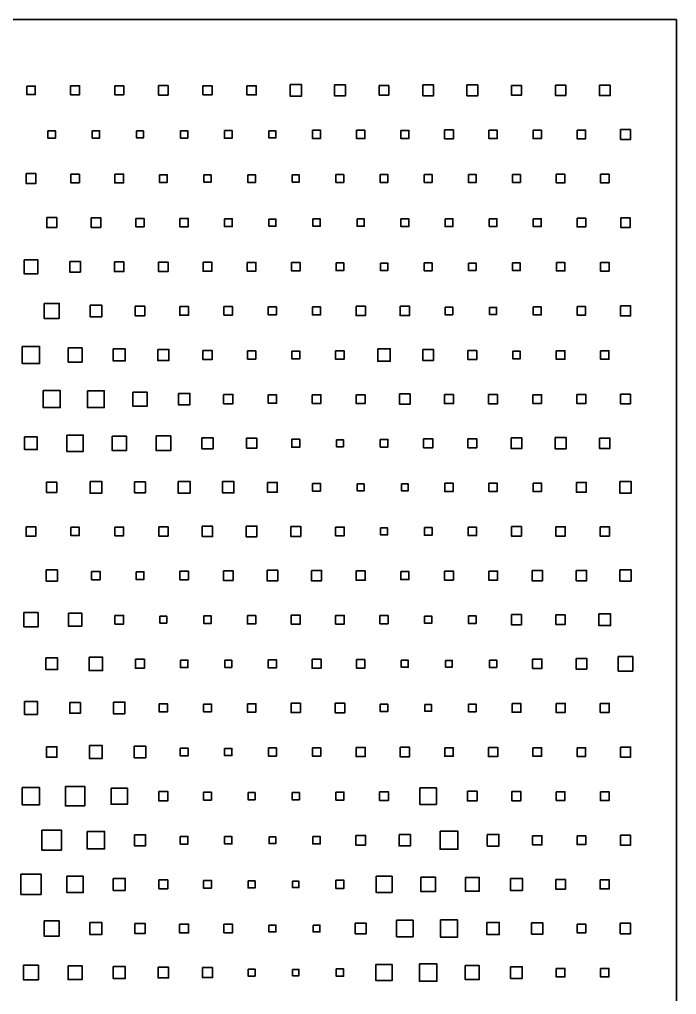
# Model space of a CAD drawing. Header units: inches. Extents: x 0 to 29.7, y -29.7 to 0.
# Drawn here: x 19.67 to 29.7, y -14.9 to 0 of the extents above; entities that cross this region are included whole.
import ezdxf

# ---------------------------------------------------------------- set-up
doc = ezdxf.new("R2010")
doc.units = ezdxf.units.IN
doc.header["$MEASUREMENT"] = 0
doc.layers.add('Layer 1', color=7, linetype='Continuous')

# ---------------------------------------------------------------- blocks, each defined once
blk = doc.blocks.new('block 2')
at = {"layer": 'Layer 1', "color": 7, "lineweight": 35}
for points in [[(19.778, -1.017), (19.907, -1.017), (19.907, -1.146), (19.778, -1.146), (19.778, -1.017)], [(20.448, -1.013), (20.584, -1.013), (20.584, -1.15), (20.448, -1.15), (20.448, -1.013)], [(21.121, -1.013), (21.259, -1.013), (21.259, -1.15), (21.121, -1.15), (21.121, -1.013)], [(21.792, -1.009), (21.936, -1.009), (21.936, -1.154), (21.792, -1.154), (21.792, -1.009)], [(22.469, -1.013), (22.607, -1.013), (22.607, -1.15), (22.469, -1.15), (22.469, -1.013)], [(23.141, -1.011), (23.283, -1.011), (23.283, -1.152), (23.141, -1.152), (23.141, -1.011)], [(23.799, -0.994), (23.974, -0.994), (23.974, -1.169), (23.799, -1.169), (23.799, -0.994)], [(24.477, -0.999), (24.643, -0.999), (24.643, -1.165), (24.477, -1.165), (24.477, -0.999)], [(25.161, -1.009), (25.307, -1.009), (25.307, -1.154), (25.161, -1.154), (25.161, -1.009)], [(25.826, -0.999), (25.991, -0.999), (25.991, -1.164), (25.826, -1.164), (25.826, -0.999)], [(26.499, -0.999), (26.665, -0.999), (26.665, -1.164), (26.499, -1.164), (26.499, -0.999)], [(27.181, -1.006), (27.332, -1.006), (27.332, -1.157), (27.181, -1.157), (27.181, -1.006)], [(27.85, -1.002), (28.01, -1.002), (28.01, -1.161), (27.85, -1.161), (27.85, -1.002)], [(28.523, -1.001), (28.685, -1.001), (28.685, -1.162), (28.523, -1.162), (28.523, -1.001)], [(20.102, -1.699), (20.216, -1.699), (20.216, -1.813), (20.102, -1.813), (20.102, -1.699)], [(20.778, -1.7), (20.889, -1.7), (20.889, -1.811), (20.778, -1.811), (20.778, -1.7)], [(21.454, -1.703), (21.56, -1.703), (21.56, -1.809), (21.454, -1.809), (21.454, -1.703)], [(22.126, -1.7), (22.237, -1.7), (22.237, -1.811), (22.126, -1.811), (22.126, -1.7)], [(22.796, -1.697), (22.914, -1.697), (22.914, -1.815), (22.796, -1.815), (22.796, -1.697)], [(23.477, -1.703), (23.582, -1.703), (23.582, -1.808), (23.477, -1.808), (23.477, -1.703)], [(24.141, -1.693), (24.266, -1.693), (24.266, -1.818), (24.141, -1.818), (24.141, -1.693)], [(24.814, -1.692), (24.941, -1.692), (24.941, -1.819), (24.814, -1.819), (24.814, -1.692)], [(25.49, -1.694), (25.613, -1.694), (25.613, -1.817), (25.49, -1.817), (25.49, -1.694)], [(26.158, -1.688), (26.293, -1.688), (26.293, -1.823), (26.158, -1.823), (26.158, -1.688)], [(26.835, -1.691), (26.964, -1.691), (26.964, -1.82), (26.835, -1.82), (26.835, -1.691)], [(27.51, -1.692), (27.637, -1.692), (27.637, -1.819), (27.51, -1.819), (27.51, -1.692)], [(28.181, -1.69), (28.313, -1.69), (28.313, -1.822), (28.181, -1.822), (28.181, -1.69)], [(28.847, -1.681), (28.996, -1.681), (28.996, -1.831), (28.847, -1.831), (28.847, -1.681)], [(19.767, -2.354), (19.918, -2.354), (19.918, -2.505), (19.767, -2.505), (19.767, -2.354)], [(20.45, -2.364), (20.582, -2.364), (20.582, -2.495), (20.45, -2.495), (20.45, -2.364)], [(21.123, -2.363), (21.257, -2.363), (21.257, -2.497), (21.123, -2.497), (21.123, -2.363)], [(21.805, -2.371), (21.923, -2.371), (21.923, -2.489), (21.805, -2.489), (21.805, -2.371)], [(22.482, -2.374), (22.594, -2.374), (22.594, -2.485), (22.482, -2.485), (22.482, -2.374)], [(23.153, -2.371), (23.271, -2.371), (23.271, -2.489), (23.153, -2.489), (23.153, -2.371)], [(23.832, -2.375), (23.94, -2.375), (23.94, -2.484), (23.832, -2.484), (23.832, -2.375)], [(24.5, -2.369), (24.62, -2.369), (24.62, -2.49), (24.5, -2.49), (24.5, -2.369)], [(25.174, -2.37), (25.294, -2.37), (25.294, -2.489), (25.174, -2.489), (25.174, -2.37)], [(25.849, -2.37), (25.968, -2.37), (25.968, -2.489), (25.849, -2.489), (25.849, -2.37)], [(26.522, -2.369), (26.643, -2.369), (26.643, -2.49), (26.522, -2.49), (26.522, -2.369)], [(27.197, -2.37), (27.316, -2.37), (27.316, -2.489), (27.197, -2.489), (27.197, -2.37)], [(27.865, -2.365), (27.995, -2.365), (27.995, -2.494), (27.865, -2.494), (27.865, -2.365)], [(28.539, -2.364), (28.67, -2.364), (28.67, -2.495), (28.539, -2.495), (28.539, -2.364)], [(20.083, -3.027), (20.236, -3.027), (20.236, -3.18), (20.083, -3.18), (20.083, -3.027)], [(20.76, -3.03), (20.907, -3.03), (20.907, -3.177), (20.76, -3.177), (20.76, -3.03)], [(21.445, -3.042), (21.569, -3.042), (21.569, -3.166), (21.445, -3.166), (21.445, -3.042)], [(22.118, -3.04), (22.245, -3.04), (22.245, -3.167), (22.118, -3.167), (22.118, -3.04)], [(22.796, -3.044), (22.915, -3.044), (22.915, -3.163), (22.796, -3.163), (22.796, -3.044)], [(23.475, -3.049), (23.584, -3.049), (23.584, -3.158), (23.475, -3.158), (23.475, -3.049)], [(24.147, -3.047), (24.26, -3.047), (24.26, -3.16), (24.147, -3.16), (24.147, -3.047)], [(24.822, -3.048), (24.933, -3.048), (24.933, -3.159), (24.822, -3.159), (24.822, -3.048)], [(25.492, -3.044), (25.611, -3.044), (25.611, -3.163), (25.492, -3.163), (25.492, -3.044)], [(26.165, -3.043), (26.286, -3.043), (26.286, -3.164), (26.165, -3.164), (26.165, -3.043)], [(26.841, -3.045), (26.958, -3.045), (26.958, -3.162), (26.841, -3.162), (26.841, -3.045)], [(27.512, -3.043), (27.634, -3.043), (27.634, -3.165), (27.512, -3.165), (27.512, -3.043)], [(28.181, -3.037), (28.314, -3.037), (28.314, -3.17), (28.181, -3.17), (28.181, -3.037)], [(28.848, -3.031), (28.995, -3.031), (28.995, -3.177), (28.848, -3.177), (28.848, -3.031)], [(19.736, -3.672), (19.948, -3.672), (19.948, -3.884), (19.736, -3.884), (19.736, -3.672)], [(20.435, -3.696), (20.598, -3.696), (20.598, -3.859), (20.435, -3.859), (20.435, -3.696)], [(21.117, -3.704), (21.263, -3.704), (21.263, -3.851), (21.117, -3.851), (21.117, -3.704)], [(21.792, -3.706), (21.936, -3.706), (21.936, -3.85), (21.792, -3.85), (21.792, -3.706)], [(22.47, -3.71), (22.606, -3.71), (22.606, -3.846), (22.47, -3.846), (22.47, -3.71)], [(23.146, -3.712), (23.278, -3.712), (23.278, -3.844), (23.146, -3.844), (23.146, -3.712)], [(23.822, -3.713), (23.951, -3.713), (23.951, -3.842), (23.822, -3.842), (23.822, -3.713)], [(24.501, -3.719), (24.619, -3.719), (24.619, -3.836), (24.501, -3.836), (24.501, -3.719)], [(25.178, -3.722), (25.29, -3.722), (25.29, -3.834), (25.178, -3.834), (25.178, -3.722)], [(25.848, -3.718), (25.968, -3.718), (25.968, -3.838), (25.848, -3.838), (25.848, -3.718)], [(26.526, -3.721), (26.639, -3.721), (26.639, -3.834), (26.526, -3.834), (26.526, -3.721)], [(27.198, -3.719), (27.315, -3.719), (27.315, -3.836), (27.198, -3.836), (27.198, -3.719)], [(27.866, -3.713), (27.995, -3.713), (27.995, -3.842), (27.866, -3.842), (27.866, -3.713)], [(28.538, -3.712), (28.67, -3.712), (28.67, -3.844), (28.538, -3.844), (28.538, -3.712)], [(20.044, -4.337), (20.274, -4.337), (20.274, -4.567), (20.044, -4.567), (20.044, -4.337)], [(20.744, -4.362), (20.923, -4.362), (20.923, -4.541), (20.744, -4.541), (20.744, -4.362)], [(21.434, -4.378), (21.581, -4.378), (21.581, -4.525), (21.434, -4.525), (21.434, -4.378)], [(22.114, -4.385), (22.248, -4.385), (22.248, -4.519), (22.114, -4.519), (22.114, -4.385)], [(22.79, -4.387), (22.92, -4.387), (22.92, -4.517), (22.79, -4.517), (22.79, -4.387)], [(23.467, -4.39), (23.591, -4.39), (23.591, -4.514), (23.467, -4.514), (23.467, -4.39)], [(24.141, -4.39), (24.265, -4.39), (24.265, -4.514), (24.141, -4.514), (24.141, -4.39)], [(24.806, -4.38), (24.949, -4.38), (24.949, -4.523), (24.806, -4.523), (24.806, -4.38)], [(25.48, -4.38), (25.623, -4.38), (25.623, -4.523), (25.48, -4.523), (25.48, -4.38)], [(26.167, -4.393), (26.284, -4.393), (26.284, -4.51), (26.167, -4.51), (26.167, -4.393)], [(26.846, -4.398), (26.953, -4.398), (26.953, -4.506), (26.846, -4.506), (26.846, -4.398)], [(27.512, -4.39), (27.635, -4.39), (27.635, -4.513), (27.512, -4.513), (27.512, -4.39)], [(28.182, -4.387), (28.312, -4.387), (28.312, -4.517), (28.182, -4.517), (28.182, -4.387)], [(28.844, -4.374), (28.999, -4.374), (28.999, -4.53), (28.844, -4.53), (28.844, -4.374)], [(19.71, -4.994), (19.974, -4.994), (19.974, -5.258), (19.71, -5.258), (19.71, -4.994)], [(20.408, -5.018), (20.624, -5.018), (20.624, -5.233), (20.408, -5.233), (20.408, -5.018)], [(21.099, -5.034), (21.281, -5.034), (21.281, -5.217), (21.099, -5.217), (21.099, -5.034)], [(21.779, -5.041), (21.949, -5.041), (21.949, -5.211), (21.779, -5.211), (21.779, -5.041)], [(22.468, -5.055), (22.608, -5.055), (22.608, -5.196), (22.468, -5.196), (22.468, -5.055)], [(23.149, -5.063), (23.275, -5.063), (23.275, -5.189), (23.149, -5.189), (23.149, -5.063)], [(24.495, -5.061), (24.625, -5.061), (24.625, -5.191), (24.495, -5.191), (24.495, -5.061)], [(25.139, -5.03), (25.33, -5.03), (25.33, -5.221), (25.139, -5.221), (25.139, -5.03)], [(25.826, -5.043), (25.99, -5.043), (25.99, -5.208), (25.826, -5.208), (25.826, -5.043)], [(26.515, -5.059), (26.649, -5.059), (26.649, -5.193), (26.515, -5.193), (26.515, -5.059)], [(27.865, -5.061), (27.995, -5.061), (27.995, -5.19), (27.865, -5.19), (27.865, -5.061)], [(28.54, -5.061), (28.669, -5.061), (28.669, -5.19), (28.54, -5.19), (28.54, -5.061)], [(23.826, -5.066), (23.946, -5.066), (23.946, -5.185), (23.826, -5.185), (23.826, -5.066)], [(27.2, -5.069), (27.313, -5.069), (27.313, -5.182), (27.2, -5.182), (27.2, -5.069)], [(20.029, -5.669), (20.29, -5.669), (20.29, -5.93), (20.029, -5.93), (20.029, -5.669)], [(20.704, -5.671), (20.962, -5.671), (20.962, -5.929), (20.704, -5.929), (20.704, -5.671)], [(21.399, -5.692), (21.615, -5.692), (21.615, -5.908), (21.399, -5.908), (21.399, -5.692)], [(22.094, -5.712), (22.269, -5.712), (22.269, -5.887), (22.094, -5.887), (22.094, -5.712)], [(22.784, -5.729), (22.926, -5.729), (22.926, -5.871), (22.784, -5.871), (22.784, -5.729)], [(23.465, -5.735), (23.594, -5.735), (23.594, -5.864), (23.465, -5.864), (23.465, -5.735)], [(24.137, -5.733), (24.27, -5.733), (24.27, -5.866), (24.137, -5.866), (24.137, -5.733)], [(24.809, -5.732), (24.945, -5.732), (24.945, -5.868), (24.809, -5.868), (24.809, -5.732)], [(25.472, -5.721), (25.631, -5.721), (25.631, -5.879), (25.472, -5.879), (25.472, -5.721)], [(26.156, -5.73), (26.295, -5.73), (26.295, -5.869), (26.156, -5.869), (26.156, -5.73)], [(26.829, -5.73), (26.969, -5.73), (26.969, -5.87), (26.829, -5.87), (26.829, -5.73)], [(27.508, -5.734), (27.639, -5.734), (27.639, -5.865), (27.508, -5.865), (27.508, -5.734)], [(28.179, -5.731), (28.316, -5.731), (28.316, -5.868), (28.179, -5.868), (28.179, -5.731)], [(28.847, -5.725), (28.996, -5.725), (28.996, -5.874), (28.847, -5.874), (28.847, -5.725)], [(19.746, -6.377), (19.938, -6.377), (19.938, -6.57), (19.746, -6.57), (19.746, -6.377)], [(20.391, -6.349), (20.641, -6.349), (20.641, -6.599), (20.391, -6.599), (20.391, -6.349)], [(21.08, -6.364), (21.3, -6.364), (21.3, -6.584), (21.08, -6.584), (21.08, -6.364)], [(21.753, -6.362), (21.976, -6.362), (21.976, -6.585), (21.753, -6.585), (21.753, -6.362)], [(22.453, -6.389), (22.623, -6.389), (22.623, -6.559), (22.453, -6.559), (22.453, -6.389)], [(23.136, -6.397), (23.289, -6.397), (23.289, -6.55), (23.136, -6.55), (23.136, -6.397)], [(25.839, -6.405), (25.977, -6.405), (25.977, -6.543), (25.839, -6.543), (25.839, -6.405)], [(26.514, -6.405), (26.651, -6.405), (26.651, -6.542), (26.514, -6.542), (26.514, -6.405)], [(27.175, -6.393), (27.337, -6.393), (27.337, -6.555), (27.175, -6.555), (27.175, -6.393)], [(27.845, -6.388), (28.016, -6.388), (28.016, -6.559), (27.845, -6.559), (27.845, -6.388)], [(28.526, -6.395), (28.683, -6.395), (28.683, -6.552), (28.526, -6.552), (28.526, -6.395)], [(23.825, -6.412), (23.948, -6.412), (23.948, -6.535), (23.825, -6.535), (23.825, -6.412)], [(24.507, -6.42), (24.614, -6.42), (24.614, -6.527), (24.507, -6.527), (24.507, -6.42)], [(25.176, -6.416), (25.292, -6.416), (25.292, -6.532), (25.176, -6.532), (25.176, -6.416)], [(20.082, -7.07), (20.237, -7.07), (20.237, -7.225), (20.082, -7.225), (20.082, -7.07)], [(20.744, -7.058), (20.923, -7.058), (20.923, -7.237), (20.744, -7.237), (20.744, -7.058)], [(21.425, -7.066), (21.589, -7.066), (21.589, -7.23), (21.425, -7.23), (21.425, -7.066)], [(22.091, -7.057), (22.272, -7.057), (22.272, -7.238), (22.091, -7.238), (22.091, -7.057)], [(22.769, -7.061), (22.942, -7.061), (22.942, -7.234), (22.769, -7.234), (22.769, -7.061)], [(23.455, -7.073), (23.604, -7.073), (23.604, -7.223), (23.455, -7.223), (23.455, -7.073)], [(24.144, -7.089), (24.263, -7.089), (24.263, -7.207), (24.144, -7.207), (24.144, -7.089)], [(24.824, -7.095), (24.93, -7.095), (24.93, -7.201), (24.824, -7.201), (24.824, -7.095)], [(25.5, -7.096), (25.603, -7.096), (25.603, -7.199), (25.5, -7.199), (25.5, -7.096)], [(26.161, -7.084), (26.289, -7.084), (26.289, -7.212), (26.161, -7.212), (26.161, -7.084)], [(26.836, -7.085), (26.962, -7.085), (26.962, -7.211), (26.836, -7.211), (26.836, -7.085)], [(27.509, -7.083), (27.638, -7.083), (27.638, -7.212), (27.509, -7.212), (27.509, -7.083)], [(28.172, -7.072), (28.323, -7.072), (28.323, -7.223), (28.172, -7.223), (28.172, -7.072)], [(28.834, -7.061), (29.009, -7.061), (29.009, -7.235), (28.834, -7.235), (28.834, -7.061)], [(22.459, -7.743), (22.617, -7.743), (22.617, -7.901), (22.459, -7.901), (22.459, -7.743)], [(23.131, -7.74), (23.294, -7.74), (23.294, -7.903), (23.131, -7.903), (23.131, -7.74)], [(23.81, -7.745), (23.963, -7.745), (23.963, -7.898), (23.81, -7.898), (23.81, -7.745)], [(19.769, -7.749), (19.915, -7.749), (19.915, -7.895), (19.769, -7.895), (19.769, -7.749)], [(20.452, -7.758), (20.58, -7.758), (20.58, -7.885), (20.452, -7.885), (20.452, -7.758)], [(21.123, -7.755), (21.257, -7.755), (21.257, -7.888), (21.123, -7.888), (21.123, -7.755)], [(21.793, -7.751), (21.935, -7.751), (21.935, -7.893), (21.793, -7.893), (21.793, -7.751)], [(24.494, -7.755), (24.626, -7.755), (24.626, -7.888), (24.494, -7.888), (24.494, -7.755)], [(25.181, -7.768), (25.287, -7.768), (25.287, -7.875), (25.181, -7.875), (25.181, -7.768)], [(25.85, -7.763), (25.967, -7.763), (25.967, -7.88), (25.85, -7.88), (25.85, -7.763)], [(26.518, -7.758), (26.646, -7.758), (26.646, -7.885), (26.518, -7.885), (26.518, -7.758)], [(27.182, -7.747), (27.331, -7.747), (27.331, -7.896), (27.182, -7.896), (27.182, -7.747)], [(27.86, -7.751), (28.001, -7.751), (28.001, -7.892), (27.86, -7.892), (27.86, -7.751)], [(28.534, -7.751), (28.675, -7.751), (28.675, -7.892), (28.534, -7.892), (28.534, -7.751)], [(20.074, -8.41), (20.245, -8.41), (20.245, -8.581), (20.074, -8.581), (20.074, -8.41)], [(20.769, -8.432), (20.897, -8.432), (20.897, -8.56), (20.769, -8.56), (20.769, -8.432)], [(21.448, -8.437), (21.566, -8.437), (21.566, -8.555), (21.448, -8.555), (21.448, -8.437)], [(22.117, -8.431), (22.246, -8.431), (22.246, -8.56), (22.117, -8.56), (22.117, -8.431)], [(22.782, -8.422), (22.929, -8.422), (22.929, -8.569), (22.782, -8.569), (22.782, -8.422)], [(23.447, -8.414), (23.611, -8.414), (23.611, -8.578), (23.447, -8.578), (23.447, -8.414)], [(24.125, -8.418), (24.281, -8.418), (24.281, -8.574), (24.125, -8.574), (24.125, -8.418)], [(24.806, -8.425), (24.948, -8.425), (24.948, -8.567), (24.806, -8.567), (24.806, -8.425)], [(25.49, -8.434), (25.613, -8.434), (25.613, -8.557), (25.49, -8.557), (25.49, -8.434)], [(26.157, -8.428), (26.293, -8.428), (26.293, -8.564), (26.157, -8.564), (26.157, -8.428)], [(26.832, -8.428), (26.967, -8.428), (26.967, -8.564), (26.832, -8.564), (26.832, -8.428)], [(27.494, -8.416), (27.653, -8.416), (27.653, -8.575), (27.494, -8.575), (27.494, -8.416)], [(28.168, -8.416), (28.327, -8.416), (28.327, -8.575), (28.168, -8.575), (28.168, -8.416)], [(28.836, -8.41), (29.007, -8.41), (29.007, -8.581), (28.836, -8.581), (28.836, -8.41)], [(19.734, -9.061), (19.95, -9.061), (19.95, -9.278), (19.734, -9.278), (19.734, -9.061)], [(20.415, -9.069), (20.617, -9.069), (20.617, -9.271), (20.415, -9.271), (20.415, -9.069)], [(28.515, -9.081), (28.693, -9.081), (28.693, -9.259), (28.515, -9.259), (28.515, -9.081)], [(21.124, -9.104), (21.256, -9.104), (21.256, -9.236), (21.124, -9.236), (21.124, -9.104)], [(21.811, -9.117), (21.917, -9.117), (21.917, -9.223), (21.811, -9.223), (21.811, -9.117)], [(22.481, -9.113), (22.595, -9.113), (22.595, -9.227), (22.481, -9.227), (22.481, -9.113)], [(23.148, -9.106), (23.276, -9.106), (23.276, -9.234), (23.148, -9.234), (23.148, -9.106)], [(23.818, -9.101), (23.955, -9.101), (23.955, -9.238), (23.818, -9.238), (23.818, -9.101)], [(24.494, -9.104), (24.626, -9.104), (24.626, -9.236), (24.494, -9.236), (24.494, -9.104)], [(25.172, -9.107), (25.297, -9.107), (25.297, -9.232), (25.172, -9.232), (25.172, -9.107)], [(25.853, -9.115), (25.963, -9.115), (25.963, -9.225), (25.853, -9.225), (25.853, -9.115)], [(26.526, -9.113), (26.639, -9.113), (26.639, -9.226), (26.526, -9.226), (26.526, -9.113)], [(27.18, -9.093), (27.333, -9.093), (27.333, -9.246), (27.18, -9.246), (27.18, -9.093)], [(27.859, -9.098), (28.002, -9.098), (28.002, -9.241), (27.859, -9.241), (27.859, -9.098)], [(20.071, -9.755), (20.248, -9.755), (20.248, -9.932), (20.071, -9.932), (20.071, -9.755)], [(20.73, -9.741), (20.936, -9.741), (20.936, -9.947), (20.73, -9.947), (20.73, -9.741)], [(21.438, -9.775), (21.576, -9.775), (21.576, -9.913), (21.438, -9.913), (21.438, -9.775)], [(22.124, -9.786), (22.239, -9.786), (22.239, -9.901), (22.124, -9.901), (22.124, -9.786)], [(22.802, -9.79), (22.909, -9.79), (22.909, -9.898), (22.802, -9.898), (22.802, -9.79)], [(23.467, -9.782), (23.591, -9.782), (23.591, -9.906), (23.467, -9.906), (23.467, -9.782)], [(24.134, -9.774), (24.273, -9.774), (24.273, -9.913), (24.134, -9.913), (24.134, -9.774)], [(24.812, -9.779), (24.942, -9.779), (24.942, -9.909), (24.812, -9.909), (24.812, -9.779)], [(25.498, -9.79), (25.605, -9.79), (25.605, -9.897), (25.498, -9.897), (25.498, -9.79)], [(26.175, -9.793), (26.276, -9.793), (26.276, -9.894), (26.175, -9.894), (26.175, -9.793)], [(26.845, -9.789), (26.954, -9.789), (26.954, -9.899), (26.845, -9.899), (26.845, -9.789)], [(27.502, -9.772), (27.645, -9.772), (27.645, -9.915), (27.502, -9.915), (27.502, -9.772)], [(28.166, -9.762), (28.329, -9.762), (28.329, -9.925), (28.166, -9.925), (28.166, -9.762)], [(28.811, -9.733), (29.032, -9.733), (29.032, -9.955), (28.811, -9.955), (28.811, -9.733)], [(19.742, -10.418), (19.942, -10.418), (19.942, -10.618), (19.742, -10.618), (19.742, -10.418)], [(20.434, -10.436), (20.598, -10.436), (20.598, -10.6), (20.434, -10.6), (20.434, -10.436)], [(21.102, -10.43), (21.278, -10.43), (21.278, -10.606), (21.102, -10.606), (21.102, -10.43)], [(21.802, -10.455), (21.926, -10.455), (21.926, -10.58), (21.802, -10.58), (21.802, -10.455)], [(22.479, -10.459), (22.597, -10.459), (22.597, -10.576), (22.479, -10.576), (22.479, -10.459)], [(23.148, -10.453), (23.277, -10.453), (23.277, -10.582), (23.148, -10.582), (23.148, -10.453)], [(23.815, -10.447), (23.957, -10.447), (23.957, -10.589), (23.815, -10.589), (23.815, -10.447)], [(24.487, -10.445), (24.633, -10.445), (24.633, -10.591), (24.487, -10.591), (24.487, -10.445)], [(25.177, -10.461), (25.291, -10.461), (25.291, -10.575), (25.177, -10.575), (25.177, -10.461)], [(25.856, -10.466), (25.96, -10.466), (25.96, -10.57), (25.856, -10.57), (25.856, -10.466)], [(26.524, -10.46), (26.64, -10.46), (26.64, -10.576), (26.524, -10.576), (26.524, -10.46)], [(27.19, -10.451), (27.323, -10.451), (27.323, -10.584), (27.19, -10.584), (27.19, -10.451)], [(27.861, -10.448), (28, -10.448), (28, -10.587), (27.861, -10.587), (27.861, -10.448)], [(28.536, -10.449), (28.673, -10.449), (28.673, -10.586), (28.536, -10.586), (28.536, -10.449)], [(20.079, -11.112), (20.239, -11.112), (20.239, -11.272), (20.079, -11.272), (20.079, -11.112)], [(20.735, -11.094), (20.931, -11.094), (20.931, -11.29), (20.735, -11.29), (20.735, -11.094)], [(21.419, -11.104), (21.595, -11.104), (21.595, -11.28), (21.419, -11.28), (21.419, -11.104)], [(22.121, -11.131), (22.242, -11.131), (22.242, -11.252), (22.121, -11.252), (22.121, -11.131)], [(22.8, -11.137), (22.911, -11.137), (22.911, -11.247), (22.8, -11.247), (22.8, -11.137)], [(23.468, -11.13), (23.591, -11.13), (23.591, -11.253), (23.468, -11.253), (23.468, -11.13)], [(24.14, -11.128), (24.267, -11.128), (24.267, -11.255), (24.14, -11.255), (24.14, -11.128)], [(24.808, -11.122), (24.947, -11.122), (24.947, -11.261), (24.808, -11.261), (24.808, -11.122)], [(25.478, -11.119), (25.624, -11.119), (25.624, -11.265), (25.478, -11.265), (25.478, -11.119)], [(26.161, -11.127), (26.29, -11.127), (26.29, -11.257), (26.161, -11.257), (26.161, -11.127)], [(26.829, -11.121), (26.97, -11.121), (26.97, -11.262), (26.829, -11.262), (26.829, -11.121)], [(27.508, -11.126), (27.639, -11.126), (27.639, -11.257), (27.508, -11.257), (27.508, -11.126)], [(28.181, -11.126), (28.313, -11.126), (28.313, -11.258), (28.181, -11.258), (28.181, -11.126)], [(28.845, -11.116), (28.998, -11.116), (28.998, -11.268), (28.845, -11.268), (28.845, -11.116)], [(19.71, -11.734), (19.974, -11.734), (19.974, -11.998), (19.71, -11.998), (19.71, -11.734)], [(20.368, -11.718), (20.664, -11.718), (20.664, -12.014), (20.368, -12.014), (20.368, -11.718)], [(21.066, -11.742), (21.314, -11.742), (21.314, -11.99), (21.066, -11.99), (21.066, -11.742)], [(25.782, -11.739), (26.035, -11.739), (26.035, -11.992), (25.782, -11.992), (25.782, -11.739)], [(21.794, -11.796), (21.934, -11.796), (21.934, -11.936), (21.794, -11.936), (21.794, -11.796)], [(22.479, -11.806), (22.598, -11.806), (22.598, -11.925), (22.479, -11.925), (22.479, -11.806)], [(23.158, -11.812), (23.266, -11.812), (23.266, -11.92), (23.158, -11.92), (23.158, -11.812)], [(23.831, -11.811), (23.941, -11.811), (23.941, -11.921), (23.831, -11.921), (23.831, -11.811)], [(24.499, -11.804), (24.622, -11.804), (24.622, -11.927), (24.499, -11.927), (24.499, -11.804)], [(25.166, -11.798), (25.302, -11.798), (25.302, -11.934), (25.166, -11.934), (25.166, -11.798)], [(26.508, -11.792), (26.656, -11.792), (26.656, -11.94), (26.508, -11.94), (26.508, -11.792)], [(27.187, -11.797), (27.325, -11.797), (27.325, -11.935), (27.187, -11.935), (27.187, -11.797)], [(27.865, -11.8), (27.996, -11.8), (27.996, -11.932), (27.865, -11.932), (27.865, -11.8)], [(28.538, -11.799), (28.671, -11.799), (28.671, -11.933), (28.538, -11.933), (28.538, -11.799)], [(20.008, -12.388), (20.311, -12.388), (20.311, -12.691), (20.008, -12.691), (20.008, -12.388)], [(20.7, -12.406), (20.967, -12.406), (20.967, -12.673), (20.7, -12.673), (20.7, -12.406)], [(21.423, -12.456), (21.592, -12.456), (21.592, -12.624), (21.423, -12.624), (21.423, -12.456)], [(22.122, -12.481), (22.24, -12.481), (22.24, -12.599), (22.122, -12.599), (22.122, -12.481)], [(22.799, -12.484), (22.911, -12.484), (22.911, -12.596), (22.799, -12.596), (22.799, -12.484)], [(23.479, -12.49), (23.58, -12.49), (23.58, -12.59), (23.479, -12.59), (23.479, -12.49)], [(24.146, -12.483), (24.26, -12.483), (24.26, -12.597), (24.146, -12.597), (24.146, -12.483)], [(24.804, -12.467), (24.951, -12.467), (24.951, -12.613), (24.804, -12.613), (24.804, -12.467)], [(25.465, -12.453), (25.638, -12.453), (25.638, -12.627), (25.465, -12.627), (25.465, -12.453)], [(26.089, -12.403), (26.362, -12.403), (26.362, -12.677), (26.089, -12.677), (26.089, -12.403)], [(26.81, -12.451), (26.988, -12.451), (26.988, -12.629), (26.81, -12.629), (26.81, -12.451)], [(27.503, -12.47), (27.644, -12.47), (27.644, -12.61), (27.503, -12.61), (27.503, -12.47)], [(28.181, -12.473), (28.314, -12.473), (28.314, -12.607), (28.181, -12.607), (28.181, -12.473)], [(28.846, -12.464), (28.997, -12.464), (28.997, -12.616), (28.846, -12.616), (28.846, -12.464)], [(19.688, -13.06), (19.996, -13.06), (19.996, -13.368), (19.688, -13.368), (19.688, -13.06)], [(20.391, -13.089), (20.641, -13.089), (20.641, -13.339), (20.391, -13.339), (20.391, -13.089)], [(25.112, -13.091), (25.357, -13.091), (25.357, -13.336), (25.112, -13.336), (25.112, -13.091)], [(25.797, -13.103), (26.019, -13.103), (26.019, -13.325), (25.797, -13.325), (25.797, -13.103)], [(26.476, -13.107), (26.689, -13.107), (26.689, -13.32), (26.476, -13.32), (26.476, -13.107)], [(21.099, -13.123), (21.281, -13.123), (21.281, -13.305), (21.099, -13.305), (21.099, -13.123)], [(21.797, -13.146), (21.932, -13.146), (21.932, -13.281), (21.797, -13.281), (21.797, -13.146)], [(22.478, -13.154), (22.598, -13.154), (22.598, -13.274), (22.478, -13.274), (22.478, -13.154)], [(23.158, -13.16), (23.266, -13.16), (23.266, -13.268), (23.158, -13.268), (23.158, -13.16)], [(23.837, -13.165), (23.935, -13.165), (23.935, -13.263), (23.837, -13.263), (23.837, -13.165)], [(24.498, -13.152), (24.622, -13.152), (24.622, -13.276), (24.498, -13.276), (24.498, -13.152)], [(27.165, -13.123), (27.347, -13.123), (27.347, -13.305), (27.165, -13.305), (27.165, -13.123)], [(27.857, -13.141), (28.003, -13.141), (28.003, -13.287), (27.857, -13.287), (27.857, -13.141)], [(28.534, -13.144), (28.674, -13.144), (28.674, -13.284), (28.534, -13.284), (28.534, -13.144)], [(20.043, -13.772), (20.275, -13.772), (20.275, -14.004), (20.043, -14.004), (20.043, -13.772)], [(20.742, -13.797), (20.925, -13.797), (20.925, -13.979), (20.742, -13.979), (20.742, -13.797)], [(21.429, -13.81), (21.585, -13.81), (21.585, -13.966), (21.429, -13.966), (21.429, -13.81)], [(22.113, -13.82), (22.249, -13.82), (22.249, -13.956), (22.113, -13.956), (22.113, -13.82)], [(22.79, -13.823), (22.92, -13.823), (22.92, -13.953), (22.79, -13.953), (22.79, -13.823)], [(23.476, -13.835), (23.582, -13.835), (23.582, -13.941), (23.476, -13.941), (23.476, -13.835)], [(24.151, -13.835), (24.256, -13.835), (24.256, -13.94), (24.151, -13.94), (24.151, -13.835)], [(24.794, -13.805), (24.961, -13.805), (24.961, -13.971), (24.794, -13.971), (24.794, -13.805)], [(25.425, -13.762), (25.677, -13.762), (25.677, -14.014), (25.425, -14.014), (25.425, -13.762)], [(26.094, -13.756), (26.357, -13.756), (26.357, -14.019), (26.094, -14.019), (26.094, -13.756)], [(26.806, -13.795), (26.993, -13.795), (26.993, -13.981), (26.806, -13.981), (26.806, -13.795)], [(27.488, -13.803), (27.659, -13.803), (27.659, -13.973), (27.488, -13.973), (27.488, -13.803)], [(28.181, -13.822), (28.314, -13.822), (28.314, -13.954), (28.181, -13.954), (28.181, -13.822)], [(28.842, -13.809), (29, -13.809), (29, -13.967), (28.842, -13.967), (28.842, -13.809)], [(19.73, -14.449), (19.955, -14.449), (19.955, -14.674), (19.73, -14.674), (19.73, -14.449)], [(25.111, -14.439), (25.357, -14.439), (25.357, -14.685), (25.111, -14.685), (25.111, -14.439)], [(25.775, -14.429), (26.042, -14.429), (26.042, -14.695), (25.775, -14.695), (25.775, -14.429)], [(20.41, -14.456), (20.622, -14.456), (20.622, -14.668), (20.41, -14.668), (20.41, -14.456)], [(21.098, -14.469), (21.283, -14.469), (21.283, -14.654), (21.098, -14.654), (21.098, -14.469)], [(21.783, -14.481), (21.945, -14.481), (21.945, -14.643), (21.783, -14.643), (21.783, -14.481)], [(22.461, -14.485), (22.615, -14.485), (22.615, -14.639), (22.461, -14.639), (22.461, -14.485)], [(23.158, -14.508), (23.266, -14.508), (23.266, -14.616), (23.158, -14.616), (23.158, -14.508)], [(23.837, -14.513), (23.935, -14.513), (23.935, -14.611), (23.837, -14.611), (23.837, -14.513)], [(24.504, -14.506), (24.616, -14.506), (24.616, -14.618), (24.504, -14.618), (24.504, -14.506)], [(26.475, -14.455), (26.689, -14.455), (26.689, -14.669), (26.475, -14.669), (26.475, -14.455)], [(27.167, -14.473), (27.345, -14.473), (27.345, -14.651), (27.167, -14.651), (27.167, -14.473)], [(27.865, -14.497), (27.995, -14.497), (27.995, -14.627), (27.865, -14.627), (27.865, -14.497)], [(28.54, -14.497), (28.669, -14.497), (28.669, -14.627), (28.54, -14.627), (28.54, -14.497)]]:
    blk.add_lwpolyline(points, dxfattribs=at)

msp = doc.modelspace()

# ---------------------------------------------------------------- linework, layer by layer
at = {"layer": 'Layer 1', "color": 7, "lineweight": 35}
msp.add_lwpolyline([(29.7, -29.7), (0, -29.7), (0, 0), (29.7, 0), (29.7, -29.7)], dxfattribs=at)

# ---------------------------------------------------------------- block references
at = {"layer": 'Layer 1'}
msp.add_blockref('block 2', (0, 0), dxfattribs=at)

doc.saveas('drawing.dxf')
